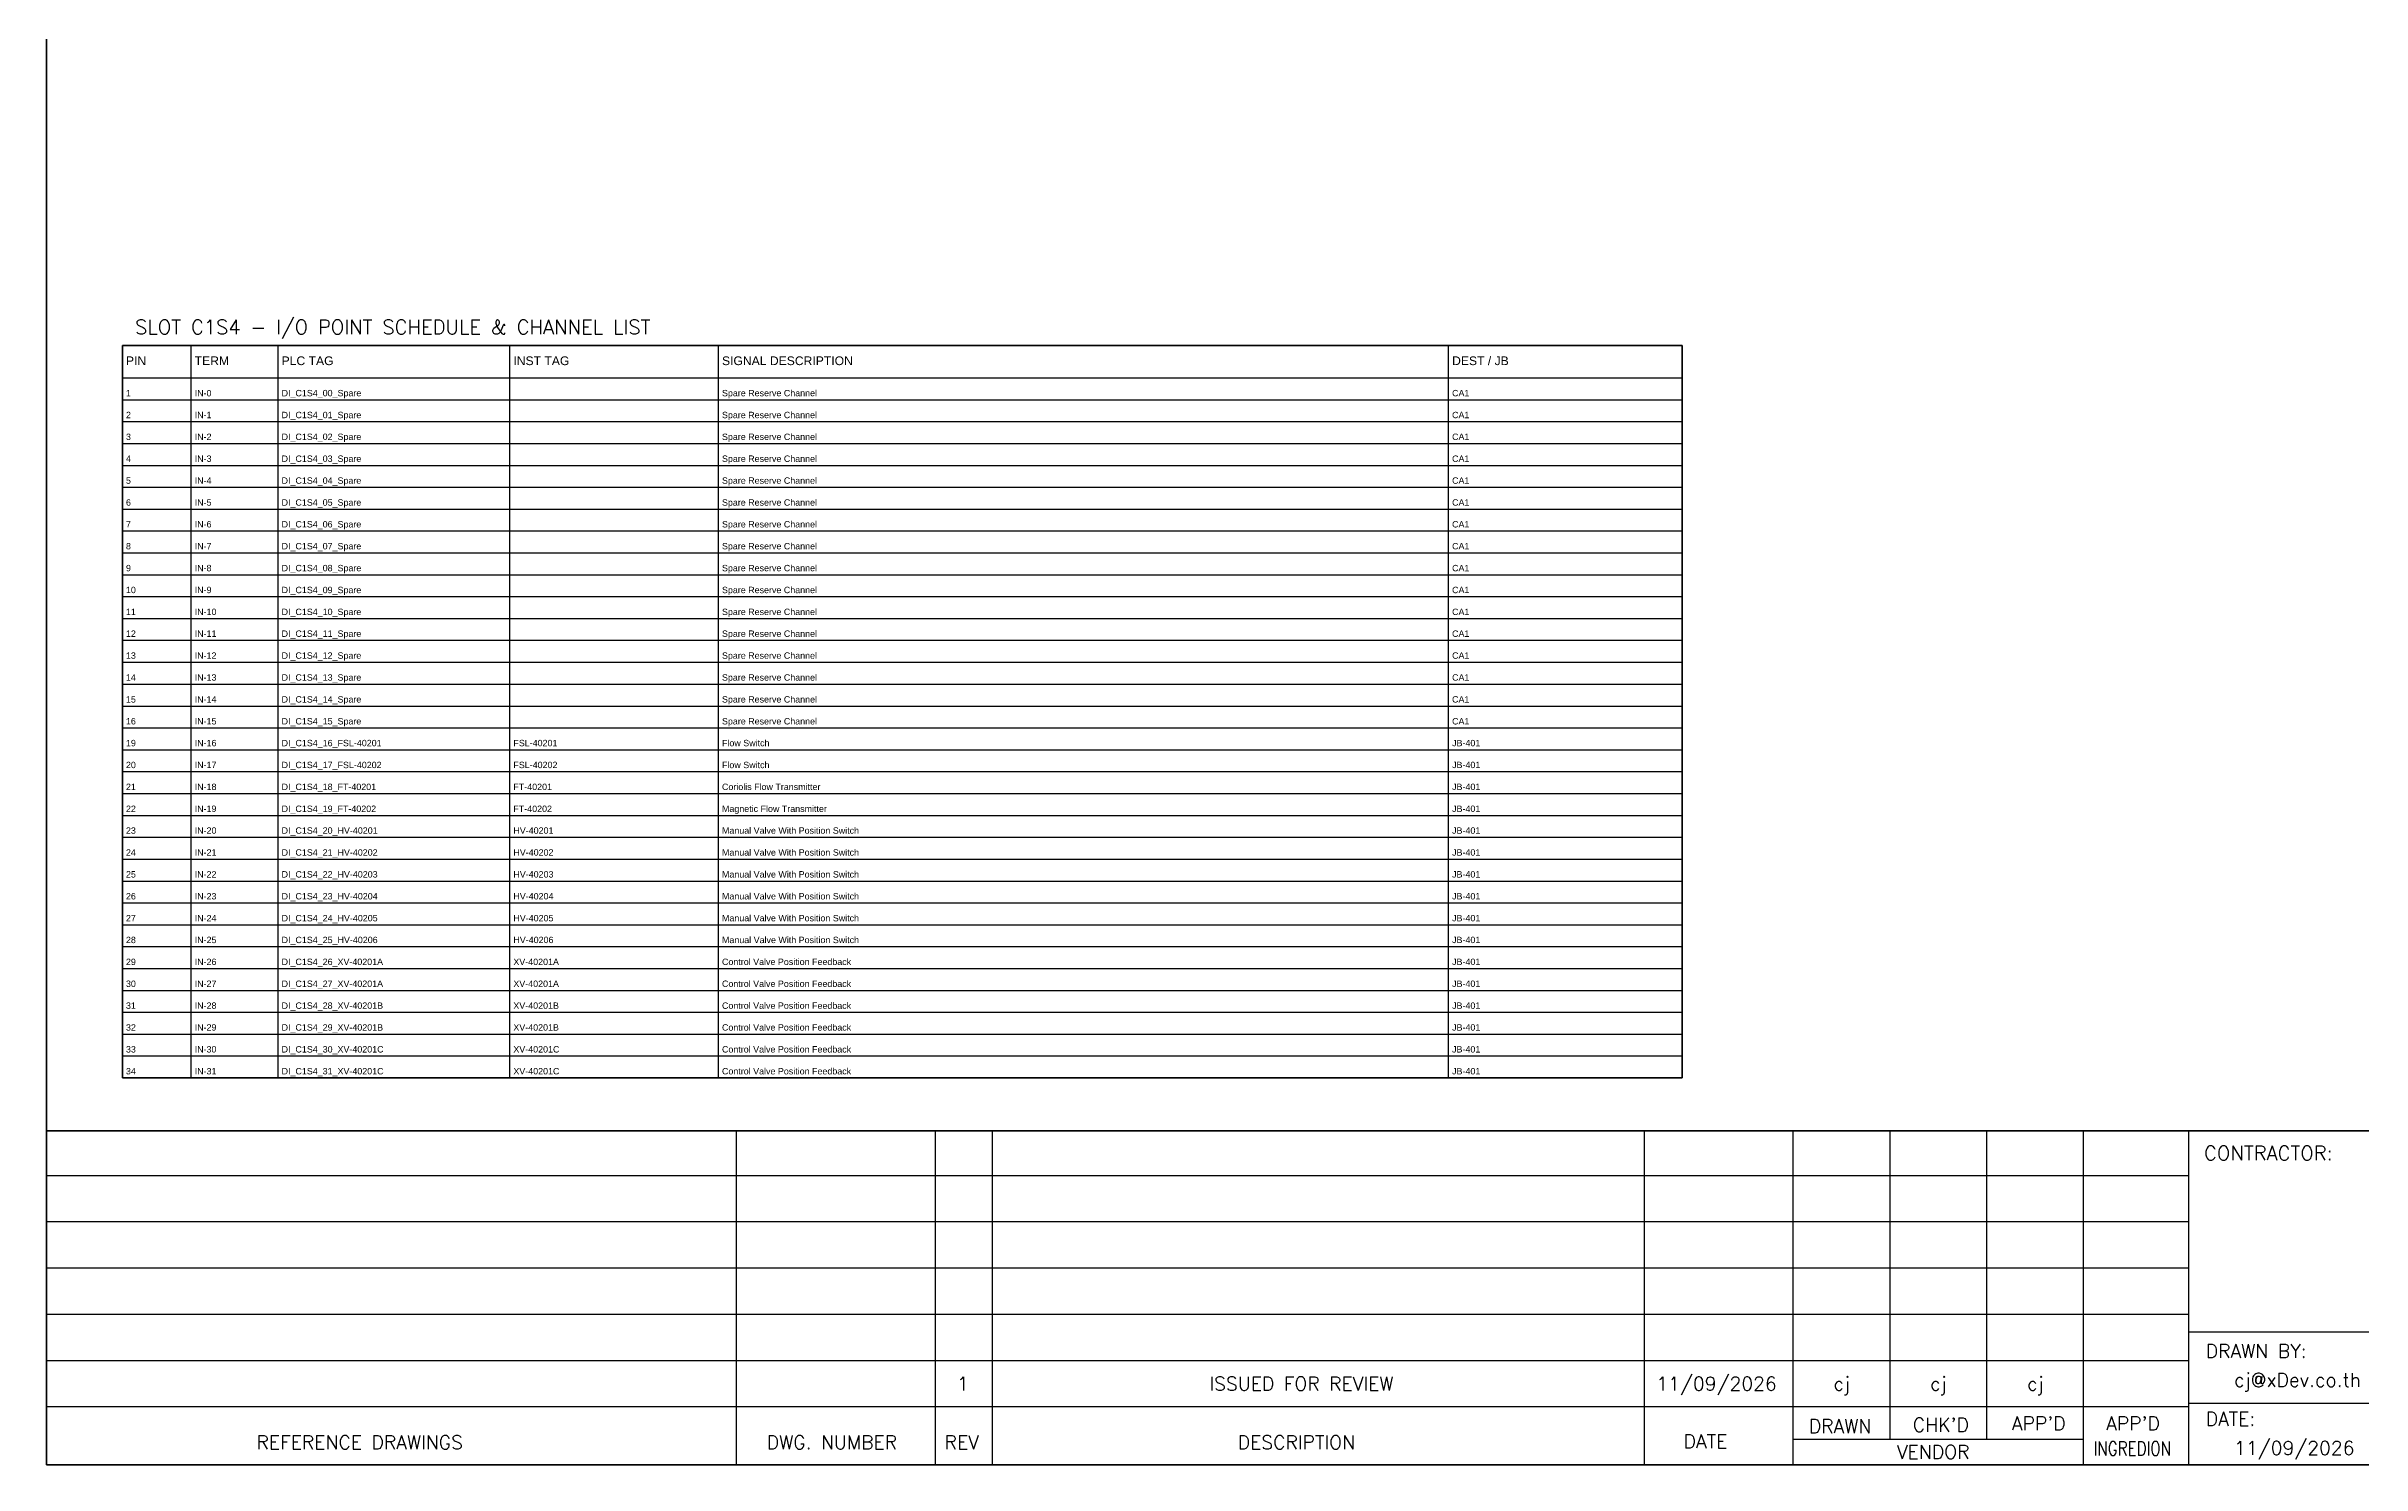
# Model space of a CAD drawing. Header units: millimetres. Extents: x 0 to 3893, y 0 to 2820.
# Drawn here: x 0 to 1998, y 0 to 1224 of the extents above; entities that cross this region are included whole.
import ezdxf
from ezdxf.enums import TextEntityAlignment as Align

# ---------------------------------------------------------------- set-up
doc = ezdxf.new("R2010")
doc.units = ezdxf.units.MM
for name, color, linetype in [('GT_1', 9, 'Continuous'), ('HELPPOINT', 7, 'Continuous'), ('MEMBER', 7, 'Continuous')]:
    doc.layers.add(name, color=color, linetype=linetype)
doc.styles.add('ROMANS', font='romans.shx', dxfattribs={"width": 0.85, "height": 25})
doc.styles.get("Standard").update_dxf_attribs({"font": 'arial.ttf'})

msp = doc.modelspace()

# ---------------------------------------------------------------- linework, layer by layer
at = {"color": 7}
for p, q in [((125, 333.8), (125, 965.9)), ((200, 333.8), (200, 965.9)), ((400, 333.8), (400, 965.9)), ((580, 333.8), (580, 965.9)), ((1210, 333.8), (1210, 965.9)), ((65.7, 937.9), (1411.5, 937.9))]:
    msp.add_line(p, q, dxfattribs=at)
at = {"color": 8}
for p, q in [((65.7, 919), (1411.5, 919)), ((65.7, 900.1), (1411.5, 900.1)), ((65.7, 881.3), (1411.5, 881.3)), ((65.7, 862.4), (1411.5, 862.4)), ((65.7, 843.5), (1411.5, 843.5)), ((65.7, 824.6), (1411.5, 824.6)), ((65.7, 805.8), (1411.5, 805.8)), ((65.7, 786.9), (1411.5, 786.9)), ((65.7, 768), (1411.5, 768)), ((65.7, 749.1), (1411.5, 749.1)), ((65.7, 730.2), (1411.5, 730.2)), ((65.7, 711.4), (1411.5, 711.4)), ((65.7, 692.5), (1411.5, 692.5)), ((65.7, 673.6), (1411.5, 673.6)), ((65.7, 654.7), (1411.5, 654.7)), ((65.7, 635.8), (1411.5, 635.8)), ((65.7, 617), (1411.5, 617)), ((65.7, 598.1), (1411.5, 598.1)), ((65.7, 579.2), (1411.5, 579.2)), ((65.7, 560.3), (1411.5, 560.3)), ((65.7, 541.5), (1411.5, 541.5)), ((65.7, 522.6), (1411.5, 522.6)), ((65.7, 503.7), (1411.5, 503.7)), ((65.7, 484.8), (1411.5, 484.8)), ((65.7, 465.9), (1411.5, 465.9)), ((65.7, 447.1), (1411.5, 447.1)), ((65.7, 428.2), (1411.5, 428.2)), ((65.7, 409.3), (1411.5, 409.3)), ((65.7, 390.4), (1411.5, 390.4)), ((65.7, 371.6), (1411.5, 371.6)), ((65.7, 352.7), (1411.5, 352.7))]:
    msp.add_line(p, q, dxfattribs=at)
msp.add_lwpolyline([(65.6, 965.9), (1411.4, 965.9), (1411.4, 333.8), (65.6, 333.8)], close=True)
at = {"color": 7}
msp.add_lwpolyline([(65.7, 333.8), (1411.5, 333.8), (1411.5, 965.9), (65.7, 965.9), (65.7, 333.8)], dxfattribs=at)
at = {"layer": 'GT_1', "color": 4}
for p, q in [((595.4, 0), (595.4, 288.2)), ((767.3, 0), (767.3, 288.2)), ((816.4, 0), (816.4, 288.2)), ((1379.1, 0), (1379.1, 288.2)), ((1507.4, 0), (1507.4, 288.2)), ((1590.9, 21.8), (1590.9, 288.2)), ((1674.5, 21.8), (1674.5, 288.2)), ((1757.8, 0), (1757.8, 288.2)), ((1848.8, 0), (1848.8, 288.2)), ((1848.8, 249.3), (0, 249.3)), ((1848.8, 209.5), (0, 209.5)), ((1848.8, 169.6), (0, 169.6)), ((1848.8, 129.7), (0, 129.7)), ((2635.8, 114.3), (1848.8, 114.3)), ((1848.8, 89.7), (0, 89.7)), ((1848.7, 49.8), (0, 49.8)), ((2635.8, 52.9), (1848.8, 52.9)), ((1757.8, 21.8), (1507.4, 21.8))]:
    msp.add_line(p, q, dxfattribs=at)
at = {"layer": 'HELPPOINT', "color": 4, "lineweight": 35}
for p, q in [((0, 0), (0, 2704.2)), ((0, 0), (0, 2704.2)), ((3893.3, 0), (0, 0)), ((3893.3, 0), (0, 0))]:
    msp.add_line(p, q, dxfattribs=at)
at = {"layer": 'MEMBER', "color": 4, "lineweight": 35}
msp.add_line((0, 288.2), (3893.3, 288.2), dxfattribs=at)
msp.add_line((0, 288.2), (3893.3, 288.2), dxfattribs=at)

# ---------------------------------------------------------------- texts
at = {"color": 3}
for s, p in [('PIN', (68.7, 948.9)), ('TERM', (128, 948.9)), ('PLC TAG', (203, 948.9)), ('INST TAG', (403, 948.9)), ('SIGNAL DESCRIPTION', (583, 948.9)), ('DEST / JB', (1213, 948.9))]:
    msp.add_text(s, height=7.5, dxfattribs=at).set_placement(p)
at = {"color": 7}
for s, p in [('1', (68.7, 922)), ('IN-0', (128, 922)), ('DI_C1S4_00_Spare', (203, 922)), ('Spare Reserve Channel', (583, 922)), ('CA1', (1213, 922)), ('2', (68.7, 903.1)), ('IN-1', (128, 903.1)), ('DI_C1S4_01_Spare', (203, 903.1)), ('Spare Reserve Channel', (583, 903.1)), ('CA1', (1213, 903.1)), ('3', (68.7, 884.3)), ('IN-2', (128, 884.3)), ('DI_C1S4_02_Spare', (203, 884.3)), ('Spare Reserve Channel', (583, 884.3)), ('CA1', (1213, 884.3)), ('4', (68.7, 865.4)), ('IN-3', (128, 865.4)), ('DI_C1S4_03_Spare', (203, 865.4)), ('Spare Reserve Channel', (583, 865.4)), ('CA1', (1213, 865.4)), ('5', (68.7, 846.5)), ('IN-4', (128, 846.5)), ('DI_C1S4_04_Spare', (203, 846.5)), ('Spare Reserve Channel', (583, 846.5)), ('CA1', (1213, 846.5)), ('6', (68.7, 827.6)), ('IN-5', (128, 827.6)), ('DI_C1S4_05_Spare', (203, 827.6)), ('Spare Reserve Channel', (583, 827.6)), ('CA1', (1213, 827.6)), ('7', (68.7, 808.8)), ('IN-6', (128, 808.8)), ('DI_C1S4_06_Spare', (203, 808.8)), ('Spare Reserve Channel', (583, 808.8)), ('CA1', (1213, 808.8)), ('8', (68.7, 789.9)), ('IN-7', (128, 789.9)), ('DI_C1S4_07_Spare', (203, 789.9)), ('Spare Reserve Channel', (583, 789.9)), ('CA1', (1213, 789.9)), ('9', (68.7, 771)), ('IN-8', (128, 771)), ('DI_C1S4_08_Spare', (203, 771)), ('Spare Reserve Channel', (583, 771)), ('CA1', (1213, 771)), ('10', (68.7, 752.1)), ('IN-9', (128, 752.1)), ('DI_C1S4_09_Spare', (203, 752.1)), ('Spare Reserve Channel', (583, 752.1)), ('CA1', (1213, 752.1)), ('11', (68.7, 733.2)), ('12', (68.7, 714.4)), ('IN-10', (128, 733.2)), ('IN-11', (128, 714.4)), ('DI_C1S4_10_Spare', (203, 733.2)), ('DI_C1S4_11_Spare', (203, 714.4)), ('Spare Reserve Channel', (583, 733.2)), ('Spare Reserve Channel', (583, 714.4)), ('CA1', (1213, 733.2)), ('CA1', (1213, 714.4)), ('13', (68.7, 695.5)), ('IN-12', (128, 695.5)), ('DI_C1S4_12_Spare', (203, 695.5)), ('Spare Reserve Channel', (583, 695.5)), ('CA1', (1213, 695.5)), ('14', (68.7, 676.6)), ('IN-13', (128, 676.6)), ('DI_C1S4_13_Spare', (203, 676.6)), ('Spare Reserve Channel', (583, 676.6)), ('CA1', (1213, 676.6)), ('15', (68.7, 657.7)), ('IN-14', (128, 657.7)), ('DI_C1S4_14_Spare', (203, 657.7)), ('Spare Reserve Channel', (583, 657.7)), ('CA1', (1213, 657.7)), ('16', (68.7, 638.8)), ('IN-15', (128, 638.8)), ('DI_C1S4_15_Spare', (203, 638.8)), ('Spare Reserve Channel', (583, 638.8)), ('CA1', (1213, 638.8)), ('19', (68.7, 620)), ('IN-16', (128, 620)), ('DI_C1S4_16_FSL-40201', (203, 620)), ('FSL-40201', (403, 620)), ('Flow Switch', (583, 620)), ('JB-401', (1213, 620)), ('20', (68.7, 601.1)), ('IN-17', (128, 601.1)), ('DI_C1S4_17_FSL-40202', (203, 601.1)), ('FSL-40202', (403, 601.1)), ('Flow Switch', (583, 601.1)), ('JB-401', (1213, 601.1)), ('21', (68.7, 582.2)), ('IN-18', (128, 582.2)), ('DI_C1S4_18_FT-40201', (203, 582.2)), ('FT-40201', (403, 582.2)), ('Coriolis Flow Transmitter', (583, 582.2)), ('JB-401', (1213, 582.2)), ('22', (68.7, 563.3)), ('IN-19', (128, 563.3)), ('DI_C1S4_19_FT-40202', (203, 563.3)), ('FT-40202', (403, 563.3)), ('Magnetic Flow Transmitter', (583, 563.3)), ('JB-401', (1213, 563.3)), ('23', (68.7, 544.5)), ('IN-20', (128, 544.5)), ('DI_C1S4_20_HV-40201', (203, 544.5)), ('HV-40201', (403, 544.5)), ('Manual Valve With Position Switch', (583, 544.5)), ('JB-401', (1213, 544.5)), ('24', (68.7, 525.6)), ('IN-21', (128, 525.6)), ('DI_C1S4_21_HV-40202', (203, 525.6)), ('HV-40202', (403, 525.6)), ('Manual Valve With Position Switch', (583, 525.6)), ('JB-401', (1213, 525.6)), ('25', (68.7, 506.7)), ('IN-22', (128, 506.7)), ('DI_C1S4_22_HV-40203', (203, 506.7)), ('HV-40203', (403, 506.7)), ('Manual Valve With Position Switch', (583, 506.7)), ('JB-401', (1213, 506.7)), ('26', (68.7, 487.8)), ('IN-23', (128, 487.8)), ('DI_C1S4_23_HV-40204', (203, 487.8)), ('HV-40204', (403, 487.8)), ('Manual Valve With Position Switch', (583, 487.8)), ('JB-401', (1213, 487.8)), ('27', (68.7, 468.9)), ('IN-24', (128, 468.9)), ('DI_C1S4_24_HV-40205', (203, 468.9)), ('HV-40205', (403, 468.9)), ('Manual Valve With Position Switch', (583, 468.9)), ('JB-401', (1213, 468.9)), ('28', (68.7, 450.1)), ('IN-25', (128, 450.1)), ('DI_C1S4_25_HV-40206', (203, 450.1)), ('HV-40206', (403, 450.1)), ('Manual Valve With Position Switch', (583, 450.1)), ('JB-401', (1213, 450.1)), ('29', (68.7, 431.2)), ('IN-26', (128, 431.2)), ('DI_C1S4_26_XV-40201A', (203, 431.2)), ('XV-40201A', (403, 431.2)), ('Control Valve Position Feedback', (583, 431.2)), ('JB-401', (1213, 431.2)), ('30', (68.7, 412.3)), ('IN-27', (128, 412.3)), ('DI_C1S4_27_XV-40201A', (203, 412.3)), ('XV-40201A', (403, 412.3)), ('Control Valve Position Feedback', (583, 412.3)), ('JB-401', (1213, 412.3)), ('31', (68.7, 393.4)), ('32', (68.7, 374.6)), ('IN-28', (128, 393.4)), ('IN-29', (128, 374.6)), ('DI_C1S4_28_XV-40201B', (203, 393.4)), ('DI_C1S4_29_XV-40201B', (203, 374.6)), ('XV-40201B', (403, 393.4)), ('XV-40201B', (403, 374.6)), ('Control Valve Position Feedback', (583, 393.4)), ('Control Valve Position Feedback', (583, 374.6)), ('JB-401', (1213, 393.4)), ('JB-401', (1213, 374.6)), ('33', (68.7, 355.7)), ('IN-30', (128, 355.7)), ('DI_C1S4_30_XV-40201C', (203, 355.7)), ('XV-40201C', (403, 355.7)), ('Control Valve Position Feedback', (583, 355.7)), ('JB-401', (1213, 355.7)), ('34', (68.7, 336.8)), ('IN-31', (128, 336.8)), ('DI_C1S4_31_XV-40201C', (203, 336.8)), ('XV-40201C', (403, 336.8)), ('Control Valve Position Feedback', (583, 336.8)), ('JB-401', (1213, 336.8))]:
    msp.add_text(s, height=5.5, dxfattribs=at).set_placement(p)
at = {"layer": 'MEMBER', "color": 4, "ltscale": 0.8, "style": 'ROMANS'}
for s, height, p in [('SLOT C1S4 - I/O POINT SCHEDULE & CHANNEL LIST', 12.35, (76.6, 975.6)), ('CONTRACTOR:', 12.35, (1861.8, 262.7)), ('DRAWN BY:', 11.88, (1863.3, 92.1)), ('cj@xDev.co.th', 11.875, (1887.8, 67.2)), ("CHK'D", 11.88, (1610.6, 28.5)), ("APP'D", 11.88, (1696.1, 29.7)), ("APP'D", 11.88, (1777.4, 29.7)), ('DATE:', 11.88, (1863.3, 33.6)), ('REFERENCE DRAWINGS', 11.875, (181.3, 13.4)), ('DWG. NUMBER', 11.875, (621.6, 13.4)), ('REV', 11.88, (775.1, 13.4)), ('DESCRIPTION', 11.875, (1028, 13.4)), ('DATE', 11.88, (1412.8, 14.2)), ('DRAWN', 11.88, (1520.8, 27.3)), ('11/09/2026', 11.88, (1887.8, 8.5)), ('VENDOR', 11.88, (1596.9, 5.1))]:
    msp.add_text(s, height=height, dxfattribs=at).set_placement(p)
for s, height, p in [('1', 11.9, (790.9, 69.9)), ('ISSUED FOR REVIEW', 11.875, (1083, 69.9)), ('11/09/2026', 11.88, (1441.2, 69.9)), ('cj', 11.88, (1549.1, 69.9)), ('cj', 11.88, (1632.6, 69.9)), ('cj', 11.88, (1716.2, 69.9))]:
    msp.add_text(s, height=height, dxfattribs=at).set_placement(p, align=Align.MIDDLE_CENTER)
at = {"layer": 'MEMBER', "color": 4, "ltscale": 0.8, "style": 'ROMANS', "width": 0.8}
msp.add_text('INGREDION', height=11.88, dxfattribs=at).set_placement((1766.6, 8))

doc.saveas('drawing.dxf')
